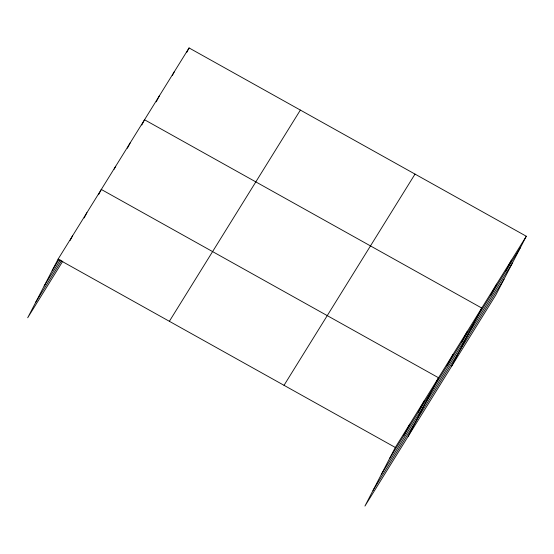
<?xml version="1.0" encoding="UTF-8"?>
<svg xmlns="http://www.w3.org/2000/svg" width="554" height="554" viewBox="0 0 554 554"><rect width="100%" height="100%" fill="white"/><g stroke="black" fill="none" stroke-linecap="round" stroke-linejoin="round"><path stroke-width="0.83" d="M526.3 236.239L395.307 447.459L364.927 506.065L495.92 294.839L526.3 236.239L189.073 47.935L58.08 259.161L27.7 317.761L62.824 261.128M70.15 240.436L72.484 235.921M84.166 217.951L86.895 212.688M98.577 194.717L101.306 189.454L438.533 377.759L408.159 436.358M114.152 169.226L115.717 166.221M127.392 148.25L130.121 142.987M141.803 125.017L144.532 119.754L481.765 308.052L451.385 366.658M156.263 101.832L159.379 95.814M172.273 75.635L174.226 71.875M186.733 52.45L189.073 47.935M403.866 435.506L409.718 424.226M418.277 412.273L424.122 400.992M447.099 365.799L452.943 354.525M461.51 342.566L467.354 331.285M490.761 295.393L496.606 284.119M505.608 271.453L511.453 260.179M52.228 270.435L58.987 259.549M44.133 286.051L60.344 259.916M35.795 302.145L61.459 260.761M169.365 321.299L300.358 110.08M284.022 385.321L415.015 174.101M389.462 458.74L520.455 247.52M381.367 474.356L512.36 263.136M373.022 490.449L504.015 279.223M58.08 259.161L395.307 447.459"/></g></svg>
